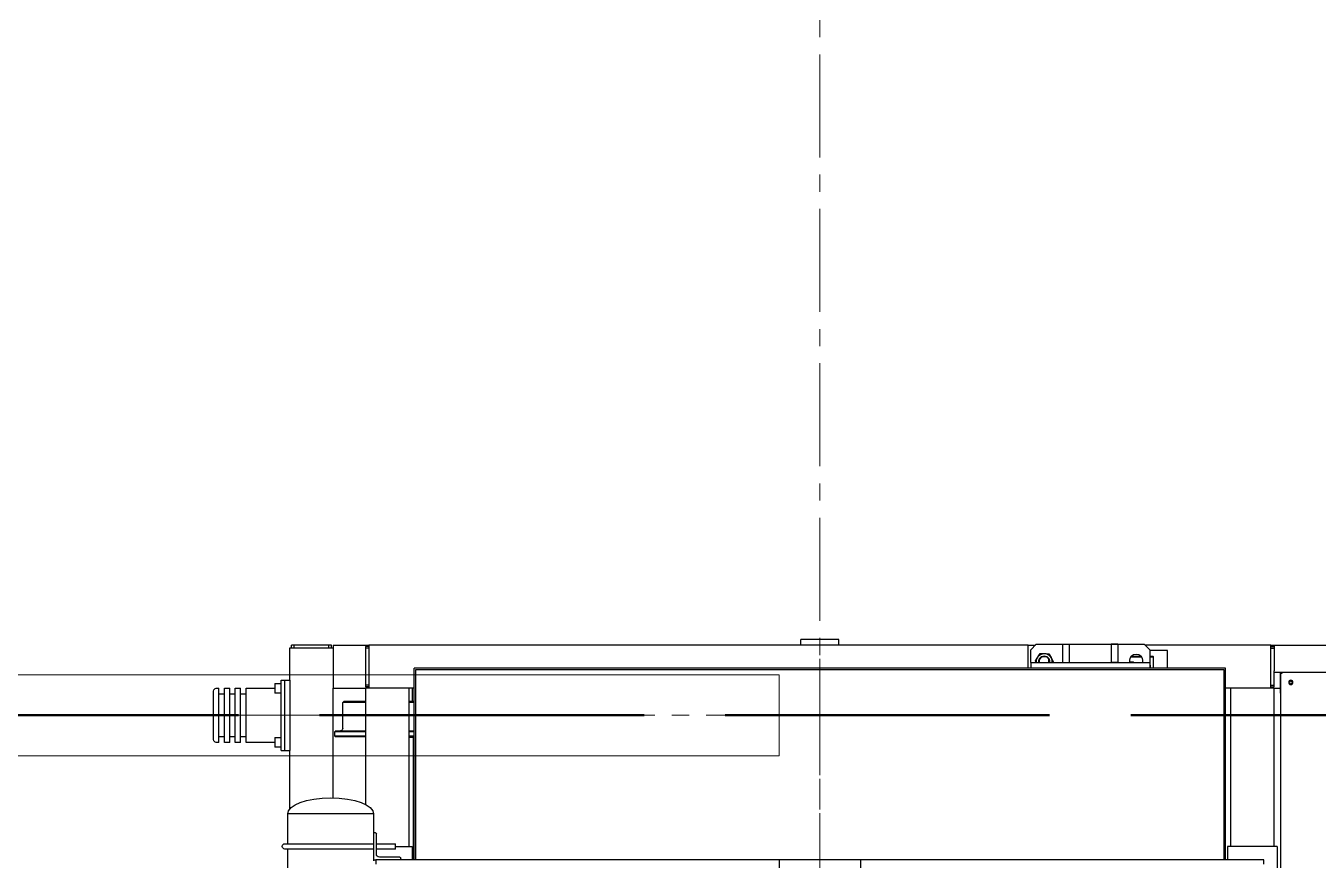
# Model space of a CAD drawing. Header units: millimetres. Extents: x 163705 to 1616509, y 81827 to 302547.
# Drawn here: x 898641 to 901031, y 147054 to 148598 of the extents above; entities that cross this region are included whole.
import ezdxf

# ---------------------------------------------------------------- set-up
doc = ezdxf.new("R2010")
doc.units = ezdxf.units.MM
doc.header["$LTSCALE"] = 10
doc.linetypes.add('ACAD_ISO02W100', pattern=[15, 12, -3])
doc.linetypes.add('CENTER2', pattern=[28.575, 19.05, -3.175, 3.175, -3.175])
for name, color, linetype, lineweight in [('1-中心线', 1, 'CENTER2', 0), ('1-设备轮廓', 2, 'Continuous', 18), ('1-钢构', 6, 'Continuous', 0)]:
    doc.layers.add(name, color=color, linetype=linetype, lineweight=lineweight)
doc.layers.add('1-隐线', color=8, linetype='Continuous')

# ---------------------------------------------------------------- blocks, each defined once
blk = doc.blocks.new('*U216')
for p, q in [((0, 0), (0, 5850)), ((0, 5850), (150, 5850)), ((150, 0), (150, 5850))]:
    blk.add_line(p, q)
at = {"layer": '1-中心线'}
blk.add_line((75, 0), (75, 5850), dxfattribs=at)
blk = doc.blocks.new('SW_CENTERMARKSYMBOL_0')
at = {"lineweight": 18}
for p, q in [((0, 5), (0, 774.5)), ((-5, 0), (-774.5, 0)), ((0, 0), (-2.5, 0)), ((0, 0), (0, 2.5)), ((0, 0), (0, -2.5)), ((0, 0), (2.5, 0)), ((5, 0), (774.5, 0)), ((0, -5), (0, -774.5))]:
    blk.add_line(p, q, dxfattribs=at)
blk = doc.blocks.new('G$C8841F3B5')
for p, q in [((1894.9, 1609), (1964.9, 1609)), ((1894.9, 1599), (1894.9, 1609)), ((1964.9, 1599), (1964.9, 1609)), ((1089.9, 1599), (379.9, 1599)), ((1095.9, 1599), (1089.9, 1599)), ((1089.9, 1599), (1089.9, 1591)), ((1095.9, 1596.5), (1089.9, 1596.5)), ((1095.9, 1593.5), (1089.9, 1593.5)), ((1089.9, 1591), (1089.9, 1557)), ((1095.9, 1599), (1328.5, 1599)), ((1095.9, 1589), (1095.9, 1599)), ((1095.9, 1529), (1095.9, 1589)), ((1286.9, 1556.5), (1286.9, 1589)), ((1286.9, 1589), (1319.9, 1589)), ((1313.4, 1578), (1312.9, 1577.5)), ((1312.9, 1556.5), (1312.9, 1577.5)), ((1312.9, 1577.5), (1313.4, 1577.5)), ((1313.4, 1578), (1313.4, 1577.5)), ((1313.4, 1578), (1319.9, 1578)), ((1313.4, 1577.5), (1313.4, 1556.5)), ((1319.9, 1577.5), (1313.4, 1577.5)), ((1329.9, 1600.4), (1319.9, 1590.4)), ((1319.9, 1590.4), (1319.9, 1566.9)), ((1529.9, 1600.4), (1329.9, 1600.4)), ((1354.6, 1577.5), (1335.2, 1577.5)), ((1335.6, 1578), (1354.2, 1578)), ((1378.9, 1600.4), (1378.9, 1566.9)), ((1378.9, 1600.4), (1390.9, 1600.4)), ((1390.9, 1600.4), (1390.9, 1566.9)), ((1480.9, 1600.4), (1468.9, 1600.4)), ((1468.9, 1600.4), (1468.9, 1566.9)), ((1480.9, 1600.4), (1480.9, 1566.9)), ((1506.1, 1582.9), (1502.3, 1575.7)), ((1522.6, 1583.6), (1514.3, 1583.3)), ((1527, 1576.6), (1522.6, 1583.6)), ((1539.9, 1590.4), (1529.9, 1600.4)), ((1544.9, 1599), (1531.3, 1599)), ((1539.9, 1566.9), (1539.9, 1590.4)), ((1544.9, 1556.5), (1544.9, 1599)), ((1544.9, 1599), (2763.9, 1599)), ((2829.9, 1599), (2763.9, 1599)), ((2763.9, 1599), (2763.9, 1589)), ((2763.9, 1596.5), (2769.9, 1596.5)), ((2763.9, 1593.5), (2769.9, 1593.5)), ((2763.9, 1589), (2763.9, 1529)), ((2769.9, 1596.5), (2769.9, 1593.5)), ((2769.9, 1593.5), (2769.9, 1524.5)), ((2829.9, 1599), (2829.9, 1591)), ((2837.9, 1594), (2829.9, 1594)), ((2829.9, 1591), (2829.9, 1527)), ((2832.9, 1594), (2832.9, 1599)), ((2832.9, 1599), (2837.9, 1599)), ((2837.9, 1594), (2837.9, 1599)), ((2837.9, 1599), (2901.9, 1599)), ((2901.9, 1594), (2837.9, 1594)), ((2901.9, 1594), (2901.9, 1599)), ((2901.9, 1599), (2906.9, 1599)), ((2909.9, 1594), (2901.9, 1594)), ((2906.9, 1594), (2906.9, 1599)), ((2909.9, 1534), (2909.9, 1594)), ((1089.9, 1557), (1089.9, 1551.2)), ((1179.9, 1556.5), (2679.9, 1556.5)), ((1179.9, 1201.5), (1179.9, 1556.5)), ((1182.9, 1553.5), (1182.9, 1201.5)), ((2676.9, 1553.5), (1182.9, 1553.5)), ((1539.9, 1566.9), (1319.9, 1566.9)), ((1319.9, 1566.9), (1319.9, 1556.5)), ((1332.9, 1570.4), (1332.9, 1566.9)), ((1356.9, 1566.9), (1356.9, 1570.4)), ((1378.9, 1566.9), (1390.9, 1566.9)), ((1480.9, 1566.9), (1468.9, 1566.9)), ((1502.3, 1575.7), (1498.4, 1568.4)), ((1498.4, 1568.4), (1499.4, 1566.9)), ((1506.4, 1572), (1506.4, 1574.3)), ((1506.4, 1566.9), (1506.4, 1572)), ((1523.4, 1574.3), (1523.4, 1572)), ((1523.4, 1566.9), (1523.4, 1572)), ((1531.3, 1569.6), (1527, 1576.6)), ((1529.9, 1566.9), (1531.3, 1569.6)), ((1539.9, 1566.9), (1539.9, 1556.5)), ((2676.9, 1201.5), (2676.9, 1553.5)), ((2679.9, 1201.5), (2679.9, 1556.5)), ((1075.7, 1549), (759.9, 1549)), ((1075.7, 1549), (1075.7, 1547.5)), ((1089.9, 1549), (1075.7, 1549)), ((1077.9, 1546.8), (1076.4, 1546.8)), ((1077.9, 1546.8), (1077.9, 266)), ((1078.9, 1549), (1078.9, 1510)), ((1089.9, 1524.5), (1089.9, 1551.2)), ((2909.9, 1534), (2909.9, 1404)), ((2919.9, 1534), (2909.9, 1534)), ((2925.9, 1534), (2919.9, 1534)), ((2919.9, 1534), (2919.9, 1404)), ((2925.9, 1404), (2925.9, 1534)), ((1078.9, 1510), (1077.9, 1510)), ((1089.9, 1519), (1078.9, 1519)), ((1095.9, 1524.5), (1089.9, 1524.5)), ((1089.9, 1521.5), (1089.9, 1524.5)), ((1095.9, 1521.5), (1089.9, 1521.5)), ((1089.9, 1226.5), (1089.9, 1519)), ((1089.9, 1519), (1099.9, 1519)), ((1095.9, 1519), (1095.9, 1529)), ((1099.9, 1519), (1159.9, 1519)), ((1159.9, 1519), (1169.9, 1519)), ((1169.9, 1519), (1179.9, 1519)), ((1169.9, 1226.5), (1169.9, 1519)), ((2679.9, 1519), (2689.9, 1519)), ((2683.4, 1519), (2683.4, 1494.5)), ((2689.9, 1519), (2689.9, 1226.5)), ((2689.9, 1519), (2699.9, 1519)), ((2699.9, 1519), (2759.9, 1519)), ((2759.9, 1519), (2769.9, 1519)), ((2763.9, 1529), (2763.9, 1519)), ((2763.9, 1524.5), (2769.9, 1524.5)), ((2763.9, 1521.5), (2769.9, 1521.5)), ((2769.9, 1524.5), (2769.9, 1521.5)), ((2829.9, 1519), (2769.9, 1519)), ((2769.9, 1519), (2769.9, 1304)), ((2829.9, 1527), (2829.9, 1519)), ((2829.9, 1316.5), (2829.9, 1519)), ((2937.8, 1528), (2925.9, 1528)), ((2925.9, 1510), (2937.8, 1510)), ((2937.9, 1527.9), (2937.9, 1510.1)), ((2990.9, 1519), (2937.9, 1519)), ((2990.9, 1419), (2990.9, 1519)), ((3000.9, 1509), (2990.9, 1509)), ((3010.9, 1519), (3000.9, 1519)), ((3000.9, 1419), (3000.9, 1519)), ((3010.9, 1419), (3010.9, 1519)), ((3020.9, 1509), (3010.9, 1509)), ((3030.9, 1519), (3020.9, 1519)), ((3020.9, 1419), (3020.9, 1519)), ((3030.9, 1419), (3030.9, 1519)), ((3040.9, 1509), (3030.9, 1509)), ((3045.9, 1519), (3040.9, 1519)), ((3040.9, 1419), (3040.9, 1519)), ((3050.9, 1424), (3050.9, 1514)), ((2679.9, 1494.5), (2689.9, 1494.5)), ((2679.9, 1492.5), (2689.9, 1492.5)), ((2769.9, 1494.5), (2809.9, 1494.5)), ((2769.9, 1492.5), (2811.9, 1492.5)), ((2811.9, 1492.5), (2809.9, 1494.5)), ((2811.9, 1445.4), (2811.9, 1492.5)), ((2679.9, 1439.6), (2689.9, 1439.6)), ((2679.9, 1438.5), (2689.9, 1438.5)), ((2769.9, 1439.6), (2825.9, 1439.6)), ((2769.9, 1438.5), (2826.9, 1438.5)), ((2825.9, 1439.6), (2816.4, 1440.4)), ((2826.9, 1438.5), (2825.9, 1439.6)), ((2826.9, 1430.5), (2826.9, 1438.5)), ((2679.9, 1430.5), (2689.9, 1430.5)), ((2679.9, 1429.5), (2689.9, 1429.5)), ((2682.9, 1429.5), (2681.9, 1428.5)), ((2681.9, 1428.5), (2681.9, 1201.5)), ((2689.9, 1428.5), (2681.9, 1428.5)), ((2769.9, 1430.5), (2826.9, 1430.5)), ((2769.9, 1429.5), (2825.9, 1429.5)), ((2825.9, 1429.5), (2826.9, 1430.5)), ((2937.8, 1428), (2925.9, 1428)), ((2925.9, 1410), (2937.8, 1410)), ((2937.9, 1427.9), (2937.9, 1410.1)), ((2937.9, 1419), (2990.9, 1419)), ((2990.9, 1429), (3000.9, 1429)), ((3000.9, 1419), (3010.9, 1419)), ((3010.9, 1429), (3020.9, 1429)), ((3020.9, 1419), (3030.9, 1419)), ((3030.9, 1429), (3040.9, 1429)), ((3040.9, 1419), (3045.9, 1419)), ((2909.9, 1295.9), (2909.9, 1404)), ((2919.9, 1404), (2909.9, 1404)), ((2925.9, 1404), (2919.9, 1404)), ((2754.9, 1286.5), (2754.9, 1251.5)), ((2754.9, 1286.5), (2913.9, 1286.5)), ((2754.9, 1286.5), (2913.9, 1286.5)), ((2913.9, 1231.5), (2913.9, 1286.5)), ((2749.9, 1212), (2749.9, 1249.8)), ((2751.5, 1251.5), (2754.9, 1251.5)), ((2754.9, 1251.5), (2754.9, 1201.5)), ((1083.9, 1226.5), (1083.9, 1126.5)), ((1083.9, 1226.5), (1090.9, 1226.5)), ((1090.9, 1226.5), (1168.9, 1226.5)), ((1168.9, 1226.5), (1175.9, 1226.5)), ((1175.9, 1226.5), (1175.9, 1201.5)), ((2683.9, 1226.5), (2683.9, 1201.5)), ((2690.9, 1226.5), (2683.9, 1226.5)), ((2714.4, 1226.5), (2690.9, 1226.5)), ((2749.9, 1231.5), (2714.4, 1231.5)), ((2714.4, 1221.5), (2714.4, 1231.5)), ((2714.4, 1221.5), (2749.9, 1221.5)), ((2834.4, 1231.5), (2754.9, 1231.5)), ((2754.9, 1221.5), (2834.4, 1221.5)), ((2918.9, 1231.5), (2834.4, 1231.5)), ((2834.4, 1221.5), (2918.9, 1221.5)), ((2913.9, 391.5), (2913.9, 1221.5)), ((1108.9, 1193.5), (1108.9, 1201.5)), ((1108.9, 1201.5), (1854.9, 1201.5)), ((1854.9, 1201.5), (2004.9, 1201.5)), ((1854.9, 1201.5), (1854.9, 1156.5)), ((2004.9, 1201.5), (2004.9, 1156.5)), ((2004.9, 1201.5), (2750.9, 1201.5)), ((2704.9, 1201.5), (2704.9, 1204.8)), ((2706.5, 1206.5), (2744.4, 1206.5)), ((2754.9, 1201.5), (2750.9, 1201.5)), ((2750.9, 1201.5), (2750.9, 1193.5)), ((2754.9, 1201.5), (2754.9, 1199.5))]:
    blk.add_line(p, q)
at = {"flags": 128}
for points in [[(1095.9, 1598.2), (1094.3, 1597.3), (1093.3, 1596.5)], [(2766.5, 1596.5), (2765.4, 1597.3), (2763.9, 1598.2)], [(1093.3, 1521.5), (1094.3, 1520.7), (1095.9, 1519.8)], [(2763.9, 1519.8), (2765.4, 1520.7), (2766.5, 1521.5)]]:
    blk.add_lwpolyline(points, dxfattribs=at)
for radius in [4, 2.5]:
    blk.add_circle((1058.9, 1530), radius)
for centre, radius, start, end in [((1344.9, 1570.4), 12, 0, 180), ((1514.9, 1569), 14.3, 92.1631, 152.1631), ((1514.9, 1569), 10, 31.7883, 148.2117), ((1514.9, 1569), 9, 19.1881, 160.8119), ((1514.9, 1569), 14.3, 32.1631, 92.1631), ((1327.9, 1559), 9, 152.734, 196.1276), ((1352.9, 1559), 9, 63.6122, 119.1801), ((1514.9, 1569), 14.3, 152.1631, 188.6351), ((1514.9, 1569), 10, 148.2117, 192.3696), ((1514.9, 1569), 10, 347.6304, 31.7883), ((1514.9, 1569), 14.3, 351.3649, 32.1631), ((2937.8, 1527.9), 0.1, 0, 90), ((2937.8, 1510.1), 0.1, 270, 0), ((3045.9, 1514), 5, 0, 90), ((2816.9, 1445.4), 5, 180, 265), ((2937.8, 1427.9), 0.1, 0, 90), ((2937.8, 1410.1), 0.1, 270, 0), ((3045.9, 1424), 5, 270, 0), ((2751.5, 1249.8), 1.67, 90, 180), ((2918.9, 1226.5), 5, 270, 90), ((2706.5, 1204.8), 1.67, 90, 180), ((2744.4, 1212), 5.5, 270, 0)]:
    blk.add_arc(centre, radius, start, end)
for major_axis, start_param, end_param in [((-79.5, 0), 4.712389, 6.283185), ((79.5, 0), 0, 1.570796)]:
    blk.add_ellipse((2834.4, 1286.5), major_axis=major_axis, ratio=0.377358, start_param=start_param, end_param=end_param)
blk.add_open_spline([(1514.3, 1583.3), (1512.2, 1583.2), (1509.5, 1583.1), (1506.7, 1583), (1506.1, 1582.9)], degree=3, knots=[0, 0, 0, 0, 0.774963, 1, 1, 1, 1])
for points in [[(1075.7, 1549), (1075.6, 1549), (1075.6, 1548.9), (1075.5, 1548.3), (1075.5, 1547.5), (1075.4, 1546.8), (1075.4, 1546.5)], [(1075.7, 1547.5), (1075.6, 1547.5), (1075.6, 1547.5), (1075.5, 1547.2), (1075.5, 1546.9), (1075.4, 1546.6), (1075.4, 1546.5)], [(1075.4, 1546.5), (1075.7, 1546.5), (1076.4, 1546.6), (1077.2, 1546.6), (1077.8, 1546.7), (1077.8, 1546.8), (1077.9, 1546.8)], [(1075.4, 1546.5), (1075.5, 1546.5), (1075.8, 1546.6), (1076.1, 1546.6), (1076.3, 1546.7), (1076.4, 1546.8), (1076.4, 1546.8)]]:
    blk.add_open_spline(points, degree=3)
at = {"layer": '1-中心线'}
blk.add_line((2855.9, 1469), (3120.9, 1469), dxfattribs=at)
at = {"layer": '1-中心线', "lineweight": 0}
blk.add_blockref('SW_CENTERMARKSYMBOL_0', (1929.9, 806.5), dxfattribs=at)

msp = doc.modelspace()

# ---------------------------------------------------------------- linework, layer by layer
at = {"layer": '1-中心线'}
msp.add_line((900109.06, 152259.738), (900109.06, 140559.499), dxfattribs=at)
at = {"layer": '1-设备轮廓', "color": 5, "linetype": 'ACAD_ISO02W100', "lineweight": 50, "ltscale": 5}
msp.add_lwpolyline([(878184.06, 147322.132), (918109.06, 147322.132)], dxfattribs=at)

# ---------------------------------------------------------------- block references
at = {"layer": '1-钢构', "rotation": 270}
msp.add_blockref('*U216', (894184.06, 147397.132), dxfattribs=at)
at = {"layer": '1-隐线', "xscale": -1}
msp.add_blockref('G$C8841F3B5', (902038.94, 145853.132), dxfattribs=at)

doc.saveas('drawing.dxf')
